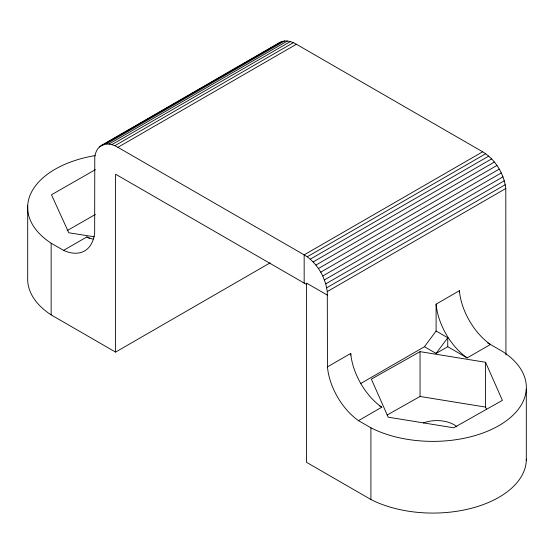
<?xml version="1.0" encoding="UTF-8"?>
<svg xmlns="http://www.w3.org/2000/svg" width="554" height="554" viewBox="0 0 554 554"><rect width="100%" height="100%" fill="white"/><g stroke="black" fill="none" stroke-linecap="round" stroke-linejoin="round"><path stroke-width="0.83" d="M424.461 346.714L436.102 331.029L436.102 304.146L459.384 290.705A49.389 28.517 60 0 0 490.429 344.47L467.147 357.919L447.743 346.714L436.102 353.438L424.461 346.714L360.412 383.693M436.102 353.438L447.743 337.753L436.102 331.029M505.941 354.969L505.802 188.505C503.939 173.762 495.47 159.566 482.666 151.796L296.404 44.258C291.529 41.349 285.116 39.5 279.825 42.423L101.32 145.48C97.192 147.939 95.274 152.731 94.769 157.315L94.665 232.479A49.458 28.559 60 0 1 63.572 250.373L51.155 243.206A93.467 53.96 0 0 1 95.115 155.598M277.81 43.918L279.825 42.423M99.305 146.976L282.125 41.425M101.32 145.48L106.174 144.005L284.68 40.948M106.174 144.005L108.923 144.061L287.429 40.996M108.923 144.061L111.832 144.636L290.338 41.578M111.832 144.636L114.844 145.73L293.35 42.665M114.844 145.73L117.898 147.316L296.404 44.258M63.572 250.373L86.853 236.932A49.458 28.559 60 0 0 93.058 239.093M27.7 205.797L27.7 277.492A93.467 53.96 0 0 0 51.155 314.901L115.571 352.095L270.172 262.831M482.666 151.796L304.167 254.854L117.898 147.316M304.167 283.087L304.167 254.854L307.221 256.793L485.726 153.735M307.221 256.793L310.226 259.175L488.732 156.117M310.226 259.175L313.135 261.959L491.64 158.901M313.135 261.959L315.891 265.089L494.397 162.031M315.891 265.089L318.439 268.51L496.945 165.452M318.439 268.51L320.745 272.166L499.251 169.108M487.472 342.767L502.845 351.645A93.467 53.96 0 0 1 498.967 425.576A93.467 53.96 0 0 1 370.91 427.82L358.493 420.645A49.389 28.517 60 0 1 327.449 366.88L327.296 291.563L325.78 283.863L322.76 275.989L501.266 172.931M324.45 279.909L502.956 176.851M325.78 283.863L504.285 180.805M326.735 287.768L505.241 184.711M327.296 291.563L505.802 188.505M327.449 366.88L350.73 353.431A49.389 28.517 60 0 0 381.775 407.204L358.493 420.645M95.357 169.676L51.474 194.773L68.772 232.77L94.346 236.8M67.096 230.644L95.357 214.481M420.05 351.658L371.36 379.109L388.188 417.176L453.705 427.799L502.395 400.348L485.567 362.281L420.05 351.658L420.05 396.47L387.094 415.05M420.05 396.47L485.567 407.093L486.599 409.42M327.449 295.185L306.494 283.087L306.494 462.32L370.91 499.514A93.467 53.96 0 0 0 471.281 508.309A93.467 53.96 0 0 0 526.342 459.065M306.494 284.431L115.571 174.198L115.571 352.095M86.853 236.932L89.81 238.642M379.559 405.923L381.775 407.204M320.745 272.166L322.76 275.989M526.3 389.053L526.3 460.748M485.567 362.281L485.567 407.093M459.384 290.705L459.384 292.408M447.743 337.753L447.743 346.714M370.91 427.82L370.91 499.514M350.73 353.431L350.73 355.142M51.155 243.206L51.155 314.901M467.147 357.919A49.389 28.517 60 0 1 436.102 304.146M423.457 422.951A24.147 13.94 0 0 1 456.953 426.788"/></g></svg>
